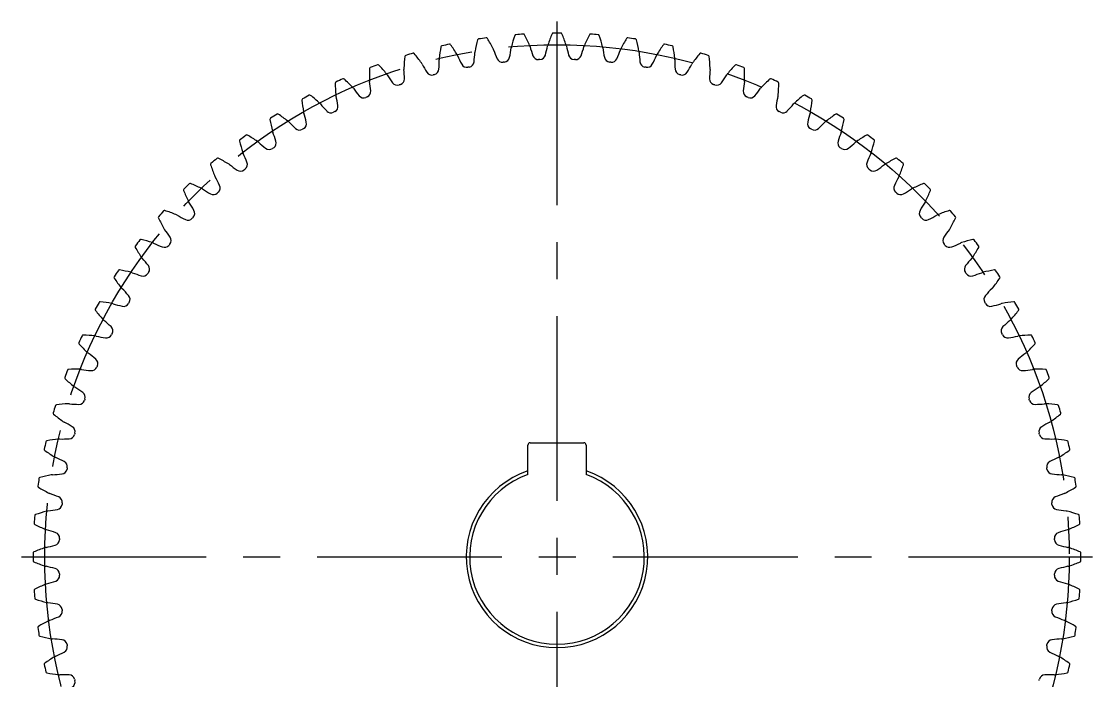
# Model space of a CAD drawing. Extents: x -1 to 161, y -13 to 115.
# Drawn here: x -1 to 91, y 44.4 to 101 of the extents above; entities that cross this region are included whole.
import ezdxf

# ---------------------------------------------------------------- set-up
doc = ezdxf.new("R2010")
doc.units = 0
doc.header["$LTSCALE"] = 0.5
doc.linetypes.add('CENTER', pattern=[50.8, 31.75, -6.35, 6.35, -6.35])
doc.layers.add('MSM_CENTER', color=1, linetype='CENTER')
doc.layers.add('MSM_CONTINUOUS', color=7, linetype='CONTINUOUS')

msp = doc.modelspace()

# ---------------------------------------------------------------- linework, layer by layer
at = {"layer": 'MSM_CENTER'}
for p, q in [((45, 9), (45, 101)), ((-1, 55), (91, 55))]:
    msp.add_line(p, q, dxfattribs=at)
msp.add_circle((45, 55), 44, dxfattribs=at)
at = {"layer": 'MSM_CONTINUOUS'}
for p, q in [((42.5, 62.071), (42.5, 64.6)), ((42.7, 64.8), (47.3, 64.8)), ((47.5, 64.6), (47.5, 62.071))]:
    msp.add_line(p, q, dxfattribs=at)
for centre, radius, start, end in [((52.369, 95.686), 14.667, 165.25173, 169.20455), ((38.282, 99.395), 0.1, 98.60482, 165.25175), ((45, 55), 45, 97.75882, 98.60482), ((38.938, 99.489), 0.1, 31.1119, 97.75882), ((26.467, 91.962), 14.667, 27.15909, 31.1119), ((55.253, 95.057), 14.667, 161.16082, 165.11364), ((41.466, 99.761), 0.1, 94.51391, 161.16084), ((45, 55), 45, 93.66791, 94.51391), ((42.128, 99.808), 0.1, 27.021, 93.66791), ((29.151, 93.19), 14.667, 23.06818, 27.021), ((58.084, 94.223), 14.667, 157.06991, 161.02273), ((44.669, 99.899), 0.1, 90.423, 157.06994), ((45, 55), 45, 89.577, 90.423), ((45.331, 99.899), 0.1, 22.93009, 89.577), ((31.916, 94.223), 14.667, 18.97727, 22.93009), ((60.849, 93.19), 14.667, 152.979, 156.93182), ((47.872, 99.808), 0.1, 86.33209, 152.979), ((45, 55), 45, 85.48609, 86.33209), ((48.534, 99.761), 0.1, 18.83918, 85.48609), ((34.747, 95.057), 14.667, 14.88636, 18.83918), ((63.533, 91.962), 14.667, 148.8881, 152.84091), ((51.062, 99.489), 0.1, 82.24118, 148.8881), ((45, 55), 45, 81.39518, 82.24118), ((51.718, 99.395), 0.1, 14.74827, 81.39518), ((37.631, 95.686), 14.667, 10.79545, 14.74827), ((49.448, 96.108), 14.667, 169.34264, 173.29545), ((35.132, 98.802), 0.1, 102.69572, 169.34266), ((45, 55), 45, 101.84973, 102.69572), ((35.78, 98.943), 0.1, 35.20281, 101.84973), ((23.877, 90.546), 14.667, 31.25, 35.20281), ((38.778, 98.278), 0.83, 19.66064, 27.15927), ((52.309, 103.112), 13.538, 199.66047, 203.10544), ((27.631, 100.459), 13.538, 349.16729, 352.61226), ((41.881, 98.612), 0.83, 165.11346, 172.61209), ((41.881, 98.612), 0.83, 15.56973, 23.06836), ((55.723, 102.468), 13.538, 195.56956, 199.01453), ((30.918, 101.582), 13.538, 345.07638, 348.52135), ((45, 98.723), 0.83, 161.02255, 168.52118), ((45, 98.723), 0.83, 11.47882, 18.97745), ((59.082, 101.582), 13.538, 191.47865, 194.92362), ((34.277, 102.468), 13.538, 340.98547, 344.43044), ((48.119, 98.612), 0.83, 156.93164, 164.43027), ((48.119, 98.612), 0.83, 7.38791, 14.88654), ((62.369, 100.459), 13.538, 187.38774, 190.83271), ((37.691, 103.112), 13.538, 336.89456, 340.33953), ((51.222, 98.278), 0.83, 152.84073, 160.33936), ((66.123, 90.546), 14.667, 144.79719, 148.75), ((54.22, 98.943), 0.1, 78.15027, 144.79719), ((45, 55), 45, 77.30428, 78.15027), ((54.868, 98.802), 0.1, 10.65736, 77.30428), ((40.552, 96.108), 14.667, 6.70455, 10.65736), ((46.504, 96.321), 14.667, 173.43355, 177.38636), ((32.033, 97.987), 0.1, 106.78663, 173.43356), ((45, 55), 45, 105.94064, 106.78663), ((32.669, 98.173), 0.1, 39.29372, 105.94064), ((21.395, 88.948), 14.667, 35.34091, 39.29372), ((21.338, 97.525), 13.538, 357.34911, 0.79408), ((35.706, 97.724), 0.83, 173.29528, 180.79391), ((35.706, 97.724), 0.83, 23.75155, 31.25018), ((48.858, 103.511), 13.538, 203.75137, 207.19635), ((24.432, 99.104), 13.538, 353.2582, 356.70317), ((38.778, 98.278), 0.83, 169.20437, 176.703), ((40.316, 97.996), 0.5, 203.10544, 276.21696), ((40.437, 98.009), 0.5, 276.05576, 349.16729), ((43.396, 98.22), 0.5, 199.01453, 272.12606), ((45, 55), 42.75, 91.96485, 92.12606), ((43.517, 98.225), 0.5, 271.96485, 345.07638), ((46.483, 98.225), 0.5, 194.92362, 268.03515), ((45, 55), 42.75, 87.87394, 88.03515), ((46.604, 98.22), 0.5, 267.87399, 340.98547), ((49.563, 98.009), 0.5, 190.83271, 263.94424), ((49.684, 97.996), 0.5, 263.78308, 336.89456), ((51.222, 98.278), 0.83, 3.297, 10.79563), ((65.568, 99.104), 13.538, 183.29683, 186.7418), ((41.142, 103.511), 13.538, 332.80365, 336.24863), ((54.294, 97.724), 0.83, 148.74982, 156.24845), ((54.294, 97.724), 0.83, 359.20609, 6.70472), ((68.662, 97.525), 13.538, 179.20592, 182.65089), ((68.605, 88.948), 14.667, 140.70628, 144.65909), ((57.331, 98.173), 0.1, 74.05936, 140.70628), ((45, 55), 45, 73.21337, 74.05936), ((57.967, 97.987), 0.1, 6.56645, 73.21337), ((43.496, 96.321), 14.667, 2.61364, 6.56645), ((43.552, 96.323), 14.667, 177.52446, 181.47727), ((28.999, 96.952), 0.1, 110.87754, 177.52448), ((45, 55), 45, 110.03155, 110.87754), ((29.62, 97.184), 0.1, 43.38463, 110.03155), ((19.034, 87.178), 14.667, 39.43182, 43.38463), ((32.682, 96.952), 0.83, 177.38619, 184.88481), ((18.365, 95.728), 13.538, 1.44002, 4.88499), ((32.682, 96.952), 0.83, 27.84246, 35.34109), ((45.387, 103.663), 13.538, 207.84228, 211.28725), ((34.245, 96.891), 0.5, 211.28725, 284.39878), ((34.363, 96.922), 0.5, 284.23758, 357.34911), ((37.261, 97.552), 0.5, 207.19634, 280.30787), ((45, 55), 42.75, 100.14667, 100.30787), ((37.381, 97.574), 0.5, 280.14667, 353.2582), ((45, 55), 42.75, 96.05576, 96.21696), ((45, 55), 42.75, 83.78304, 83.94424), ((52.619, 97.574), 0.5, 186.7418, 259.85333), ((45, 55), 42.75, 79.69213, 79.85333), ((52.739, 97.552), 0.5, 259.69217, 332.80366), ((55.637, 96.922), 0.5, 182.65089, 255.76242), ((55.755, 96.891), 0.5, 255.60126, 328.71275), ((44.613, 103.663), 13.538, 328.71275, 332.15772), ((57.318, 96.952), 0.83, 144.65891, 152.15754), ((71.635, 95.728), 13.538, 175.11501, 178.55998), ((57.318, 96.952), 0.83, 355.11519, 2.61381), ((70.966, 87.178), 14.667, 136.61537, 140.56818), ((60.38, 97.184), 0.1, 69.96845, 136.61537), ((45, 55), 45, 69.12246, 69.96845), ((61.001, 96.952), 0.1, 2.47554, 69.12246), ((46.448, 96.323), 14.667, 358.52273, 2.47554), ((26.047, 95.704), 0.1, 114.96845, 181.61538), ((40.608, 96.114), 14.667, 181.61537, 185.56818), ((45, 55), 45, 114.12246, 114.96845), ((26.65, 95.979), 0.1, 47.47554, 114.12246), ((16.804, 85.244), 14.667, 43.52273, 47.47554), ((29.72, 95.966), 0.83, 181.4771, 188.97572), ((15.527, 93.724), 13.538, 5.53093, 8.9759), ((29.72, 95.966), 0.83, 31.93337, 39.432), ((41.915, 103.566), 13.538, 211.93319, 215.37816), ((31.284, 96.017), 0.5, 215.37816, 288.48969), ((31.399, 96.056), 0.5, 288.32849, 1.44002), ((45, 55), 42.75, 104.23758, 104.39878), ((45, 55), 42.75, 75.60122, 75.76242), ((58.601, 96.056), 0.5, 178.55998, 251.67151), ((58.716, 96.017), 0.5, 251.51035, 324.62184), ((48.085, 103.566), 13.538, 324.62184, 328.06681), ((60.28, 95.966), 0.83, 140.568, 148.06663), ((74.473, 93.724), 13.538, 171.0241, 174.46907), ((60.28, 95.966), 0.83, 351.02428, 358.5229), ((73.196, 85.244), 14.667, 132.52446, 136.47727), ((63.35, 95.979), 0.1, 65.87754, 132.52446), ((45, 55), 45, 65.03155, 65.87754), ((49.392, 96.114), 14.667, 354.43182, 358.38463), ((63.953, 95.704), 0.1, 358.38463, 65.03155), ((26.837, 94.772), 0.83, 36.02428, 43.5229), ((38.458, 103.223), 13.538, 216.0241, 219.46907), ((28.505, 94.981), 0.5, 292.4194, 5.53093), ((45, 55), 42.75, 108.32849, 108.48969), ((45, 55), 42.75, 71.51031, 71.67151), ((61.495, 94.981), 0.5, 174.46907, 247.5806), ((51.542, 103.223), 13.538, 320.53093, 323.9759), ((63.163, 94.772), 0.83, 136.4771, 143.97572), ((23.191, 94.248), 0.1, 119.05936, 185.70629), ((37.686, 95.696), 14.667, 185.70628, 189.65909), ((45, 55), 45, 118.21337, 119.05936), ((23.773, 94.566), 0.1, 51.56645, 118.21337), ((14.719, 83.155), 14.667, 47.61364, 51.56645), ((24.046, 93.375), 0.83, 40.11519, 47.61381), ((35.035, 102.633), 13.538, 220.11501, 223.55998), ((26.837, 94.772), 0.83, 185.568, 193.06663), ((12.84, 91.523), 13.538, 9.62184, 13.06681), ((28.393, 94.934), 0.5, 219.46907, 292.5806), ((45, 55), 42.75, 112.4194, 112.5806), ((45, 55), 42.75, 67.4194, 67.5806), ((61.607, 94.934), 0.5, 247.41944, 320.53093), ((77.16, 91.523), 13.538, 166.93319, 170.37816), ((63.163, 94.772), 0.83, 346.93337, 354.432), ((54.965, 102.633), 13.538, 316.44002, 319.88499), ((65.954, 93.375), 0.83, 132.38619, 139.88481), ((75.281, 83.155), 14.667, 128.43355, 132.38636), ((66.227, 94.566), 0.1, 61.78663, 128.43355), ((45, 55), 45, 60.94064, 61.78663), ((52.314, 95.696), 14.667, 350.34091, 354.29372), ((66.809, 94.248), 0.1, 354.29372, 60.94064), ((45, 55), 45, 122.30428, 123.15027), ((21.005, 92.95), 0.1, 55.65736, 122.30428), ((12.787, 80.923), 14.667, 51.70455, 55.65736), ((24.046, 93.375), 0.83, 189.65891, 197.15754), ((10.316, 89.136), 13.538, 13.71275, 17.15772), ((25.586, 93.648), 0.5, 223.55998, 296.67151), ((45, 55), 42.75, 116.51031, 116.67151), ((25.695, 93.702), 0.5, 296.51031, 9.62184), ((64.305, 93.702), 0.5, 170.37816, 243.48969), ((45, 55), 42.75, 63.32849, 63.48969), ((64.414, 93.648), 0.5, 243.32853, 316.44002), ((79.684, 89.136), 13.538, 162.84228, 166.28725), ((65.954, 93.375), 0.83, 342.84246, 350.34109), ((77.213, 80.923), 14.667, 124.34264, 128.29545), ((68.995, 92.95), 0.1, 57.69572, 124.34264), ((45, 55), 45, 56.84973, 57.69572), ((20.447, 92.592), 0.1, 123.15027, 189.7972), ((34.801, 95.071), 14.667, 189.79719, 193.75), ((21.362, 91.782), 0.83, 44.20609, 51.70472), ((31.662, 101.801), 13.538, 224.20592, 227.65089), ((22.983, 92.227), 0.5, 300.60123, 13.71275), ((67.017, 92.227), 0.5, 166.28725, 239.39878), ((58.338, 101.801), 13.538, 312.34911, 315.79408), ((68.638, 91.782), 0.83, 128.29528, 135.79391), ((55.199, 95.071), 14.667, 346.25, 350.20281), ((69.553, 92.592), 0.1, 350.20281, 56.84973), ((45, 55), 45, 126.39518, 127.24118), ((18.359, 91.142), 0.1, 59.74827, 126.39518), ((11.02, 78.559), 14.667, 55.79545, 59.74827), ((21.362, 91.782), 0.83, 193.74982, 201.24845), ((7.969, 86.575), 13.538, 17.80365, 21.24863), ((22.879, 92.165), 0.5, 227.65089, 300.76242), ((45, 55), 42.75, 120.60122, 120.76242), ((45, 55), 42.75, 59.23758, 59.39878), ((67.121, 92.165), 0.5, 239.23762, 312.34911), ((82.031, 86.575), 13.538, 158.75137, 162.19635), ((68.638, 91.782), 0.83, 338.75155, 346.25018), ((78.98, 78.559), 14.667, 120.25173, 124.20455), ((71.641, 91.142), 0.1, 53.60482, 120.25173), ((45, 55), 45, 52.75882, 53.60482), ((17.828, 90.745), 0.1, 127.24118, 193.88811), ((31.969, 94.241), 14.667, 193.8881, 197.84091), ((18.798, 90.002), 0.83, 48.297, 55.79563), ((28.357, 100.73), 13.538, 228.29683, 231.7418), ((20.384, 90.561), 0.5, 304.69214, 17.80366), ((69.616, 90.561), 0.5, 162.19634, 235.30787), ((61.643, 100.73), 13.538, 308.2582, 311.70317), ((71.202, 90.002), 0.83, 124.20437, 131.703), ((58.031, 94.241), 14.667, 342.15909, 346.1119), ((72.172, 90.745), 0.1, 346.1119, 52.75882), ((15.848, 89.149), 0.1, 63.83918, 130.48609), ((18.798, 90.002), 0.83, 197.84073, 205.33936), ((5.811, 83.852), 13.538, 21.89456, 25.33953), ((20.284, 90.492), 0.5, 231.7418, 304.85333), ((45, 55), 42.75, 124.69213, 124.85333), ((45, 55), 42.75, 55.14667, 55.30787), ((69.716, 90.492), 0.5, 235.14671, 308.2582), ((84.189, 83.852), 13.538, 154.66047, 158.10544), ((71.202, 90.002), 0.83, 334.66064, 342.15927), ((74.152, 89.149), 0.1, 49.51391, 116.16082), ((15.347, 88.715), 0.1, 131.33256, 197.97901), ((29.202, 93.211), 14.667, 197.979, 201.93182), ((45, 55), 45, 130.48609, 131.33209), ((9.426, 76.075), 14.667, 59.88636, 63.83918), ((16.368, 88.044), 0.83, 52.38791, 59.88654), ((25.137, 99.426), 13.538, 232.38774, 235.83271), ((45, 55), 42.75, 128.78304, 128.94424), ((17.909, 88.714), 0.5, 308.78303, 21.89456), ((72.091, 88.714), 0.5, 158.10544, 231.21696), ((45, 55), 42.75, 51.05576, 51.21696), ((64.863, 99.426), 13.538, 304.16729, 307.61226), ((73.632, 88.044), 0.83, 120.11346, 127.61209), ((80.574, 76.075), 14.667, 116.16082, 120.11364), ((45, 55), 45, 48.66791, 49.51391), ((60.798, 93.211), 14.667, 338.06818, 342.021), ((74.653, 88.715), 0.1, 342.021, 48.66791), ((16.368, 88.044), 0.83, 201.93164, 209.43027), ((3.853, 80.983), 13.538, 25.98547, 29.43044), ((17.815, 88.638), 0.5, 235.83271, 308.94424), ((72.185, 88.638), 0.5, 231.0558, 304.16729), ((86.147, 80.983), 13.538, 150.56956, 154.01453), ((73.632, 88.044), 0.83, 330.56973, 338.06836), ((13.017, 86.514), 0.1, 135.423, 202.06993), ((45, 55), 45, 134.577, 135.423), ((13.486, 86.983), 0.1, 67.93009, 134.577), ((8.013, 73.483), 14.667, 63.97727, 67.93009), ((14.083, 85.917), 0.83, 56.47882, 63.97745), ((22.018, 97.896), 13.538, 236.47865, 239.92362), ((15.573, 86.696), 0.5, 312.87395, 25.98547), ((74.427, 86.696), 0.5, 154.01453, 227.12606), ((67.982, 97.896), 13.538, 300.07638, 303.52135), ((75.917, 85.917), 0.83, 116.02255, 123.52118), ((81.987, 73.483), 14.667, 112.06991, 116.02273), ((76.514, 86.983), 0.1, 45.423, 112.06991), ((45, 55), 45, 44.577, 45.423), ((76.983, 86.514), 0.1, 337.93009, 44.577), ((26.517, 91.987), 14.667, 202.06991, 206.02273), ((15.484, 86.613), 0.5, 239.92362, 313.03515), ((45, 55), 42.75, 132.87394, 133.03515), ((45, 55), 42.75, 46.96485, 47.12606), ((74.516, 86.613), 0.5, 226.96489, 300.07638), ((63.483, 91.987), 14.667, 333.97727, 337.93009), ((45, 55), 45, 138.66791, 139.51391), ((11.285, 84.653), 0.1, 72.021, 138.66791), ((6.789, 70.798), 14.667, 68.06818, 72.021), ((14.083, 85.917), 0.83, 206.02255, 213.52118), ((2.104, 77.982), 13.538, 30.07638, 33.52135), ((13.387, 84.516), 0.5, 316.96484, 30.07638), ((76.613, 84.516), 0.5, 149.92362, 223.03515), ((87.896, 77.982), 13.538, 146.47865, 149.92362), ((75.917, 85.917), 0.83, 326.47882, 333.97745), ((83.211, 70.798), 14.667, 107.979, 111.93182), ((78.715, 84.653), 0.1, 41.33209, 107.979), ((45, 55), 45, 40.48609, 41.33209), ((10.851, 84.152), 0.1, 139.51438, 206.16082), ((23.925, 90.574), 14.667, 206.16082, 210.11364), ((11.956, 83.632), 0.83, 60.56973, 68.06836), ((19.017, 96.147), 13.538, 240.56956, 244.01453), ((13.304, 84.427), 0.5, 244.01453, 317.12606), ((45, 55), 42.75, 136.96485, 137.12606), ((45, 55), 42.75, 42.87394, 43.03515), ((76.696, 84.427), 0.5, 222.87398, 295.98547), ((70.983, 96.147), 13.538, 295.98547, 299.43044), ((78.044, 83.632), 0.83, 111.93164, 119.43027), ((66.075, 90.574), 14.667, 329.88636, 333.83918), ((79.149, 84.152), 0.1, 333.83918, 40.48609), ((11.956, 83.632), 0.83, 210.11346, 217.61209), ((0.574, 74.863), 13.538, 34.16729, 37.61226), ((89.426, 74.863), 13.538, 142.38774, 145.83271), ((78.044, 83.632), 0.83, 322.38791, 329.88654), ((45, 55), 45, 142.75882, 143.60482), ((9.255, 82.172), 0.1, 76.1119, 142.75882), ((5.759, 68.031), 14.667, 72.15909, 76.1119), ((9.998, 81.202), 0.83, 64.66064, 72.15927), ((16.148, 94.189), 13.538, 244.66047, 248.10544), ((11.362, 82.185), 0.5, 321.05575, 34.16729), ((78.638, 82.185), 0.5, 145.83271, 218.94424), ((73.852, 94.189), 13.538, 291.89456, 295.33953), ((80.002, 81.202), 0.83, 107.84073, 115.33936), ((84.241, 68.031), 14.667, 103.8881, 107.84091), ((80.745, 82.172), 0.1, 37.24118, 103.8881), ((45, 55), 45, 36.39518, 37.24118), ((8.858, 81.641), 0.1, 143.60529, 210.25173), ((21.441, 88.98), 14.667, 210.25173, 214.20455), ((11.286, 82.091), 0.5, 248.10544, 321.21696), ((45, 55), 42.75, 141.05576, 141.21696), ((45, 55), 42.75, 38.78304, 38.94424), ((78.714, 82.091), 0.5, 218.78308, 291.89459), ((68.559, 88.98), 14.667, 325.79545, 329.74827), ((81.142, 81.641), 0.1, 329.74827, 36.39518), ((9.998, 81.202), 0.83, 214.20437, 221.703), ((-0.73, 71.643), 13.538, 38.2582, 41.70317), ((90.73, 71.643), 13.538, 138.29683, 141.7418), ((80.002, 81.202), 0.83, 318.297, 325.79563), ((45, 55), 45, 146.84973, 147.69573), ((7.408, 79.553), 0.1, 80.20281, 146.84973), ((4.929, 65.199), 14.667, 76.25, 80.20281), ((8.218, 78.638), 0.83, 68.75155, 76.25018), ((13.425, 92.031), 13.538, 248.75137, 252.19635), ((9.439, 79.616), 0.5, 252.19634, 325.30787), ((45, 55), 42.75, 145.14667, 145.30787), ((9.508, 79.716), 0.5, 325.14666, 38.2582), ((80.492, 79.716), 0.5, 141.7418, 214.85333), ((45, 55), 42.75, 34.69213, 34.85333), ((80.561, 79.616), 0.5, 214.69217, 287.80366), ((76.575, 92.031), 13.538, 287.80365, 291.24863), ((81.782, 78.638), 0.83, 103.74982, 111.24845), ((85.071, 65.199), 14.667, 99.79719, 103.75), ((82.592, 79.553), 0.1, 33.15027, 99.79719), ((45, 55), 45, 32.30428, 33.15027), ((7.05, 78.995), 0.1, 147.6962, 214.34264), ((19.077, 87.213), 14.667, 214.34264, 218.29545), ((70.923, 87.213), 14.667, 321.70455, 325.65736), ((82.95, 78.995), 0.1, 325.65736, 32.30428), ((8.218, 78.638), 0.83, 218.29528, 225.79391), ((-1.801, 68.338), 13.538, 42.34911, 45.79408), ((7.835, 77.121), 0.5, 329.23757, 42.34911), ((82.165, 77.121), 0.5, 137.65089, 210.76242), ((91.801, 68.338), 13.538, 134.20592, 137.65089), ((81.782, 78.638), 0.83, 314.20609, 321.70472), ((45, 55), 45, 150.94064, 151.78663), ((5.752, 76.809), 0.1, 84.29372, 150.94064), ((4.304, 62.314), 14.667, 80.34091, 84.29372), ((6.625, 75.954), 0.83, 72.84246, 80.34109), ((10.864, 89.684), 13.538, 252.84228, 256.28725), ((7.773, 77.017), 0.5, 256.28725, 329.39878), ((45, 55), 42.75, 149.23758, 149.39878), ((45, 55), 42.75, 30.60122, 30.76242), ((82.227, 77.017), 0.5, 210.60126, 283.71275), ((79.136, 89.684), 13.538, 283.71275, 287.15772), ((83.375, 75.954), 0.83, 99.65891, 107.15754), ((85.696, 62.314), 14.667, 95.70628, 99.65909), ((84.248, 76.809), 0.1, 29.05936, 95.70628), ((45, 55), 45, 28.21337, 29.05936), ((5.434, 76.227), 0.1, 151.78711, 218.43355), ((16.845, 85.281), 14.667, 218.43355, 222.38636), ((73.155, 85.281), 14.667, 317.61364, 321.56645), ((84.566, 76.227), 0.1, 321.56645, 28.21337), ((6.625, 75.954), 0.83, 222.38619, 229.88481), ((-2.633, 64.965), 13.538, 46.44002, 49.88499), ((6.352, 74.414), 0.5, 333.32848, 46.44002), ((83.648, 74.414), 0.5, 133.55998, 206.67151), ((92.633, 64.965), 13.538, 130.11501, 133.55998), ((83.375, 75.954), 0.83, 310.11519, 317.61381), ((45, 55), 45, 155.03155, 155.87754), ((4.296, 73.953), 0.1, 88.38463, 155.03155), ((3.886, 59.392), 14.667, 84.43182, 88.38463), ((5.228, 73.163), 0.83, 76.93337, 84.432), ((8.477, 87.16), 13.538, 256.93319, 260.37816), ((6.298, 74.305), 0.5, 260.37816, 333.48969), ((45, 55), 42.75, 153.32849, 153.48969), ((45, 55), 42.75, 26.51031, 26.67151), ((83.702, 74.305), 0.5, 206.51035, 279.62184), ((81.523, 87.16), 13.538, 279.62184, 283.06681), ((84.772, 73.163), 0.83, 95.568, 103.06663), ((86.114, 59.392), 14.667, 91.61537, 95.56818), ((85.704, 73.953), 0.1, 24.96845, 91.61537), ((45, 55), 45, 24.12246, 24.96845), ((4.021, 73.35), 0.1, 155.87802, 222.52446), ((14.756, 83.196), 14.667, 222.52446, 226.47727), ((75.244, 83.196), 14.667, 313.52273, 317.47554), ((85.979, 73.35), 0.1, 317.47554, 24.12246), ((5.228, 73.163), 0.83, 226.4771, 233.97572), ((-3.223, 61.542), 13.538, 50.53093, 53.9759), ((5.066, 71.607), 0.5, 337.41939, 50.53093), ((84.934, 71.607), 0.5, 129.46907, 202.5806), ((93.223, 61.542), 13.538, 126.0241, 129.46907), ((84.772, 73.163), 0.83, 306.02428, 313.5229), ((45, 55), 45, 159.12246, 159.96845), ((3.048, 71.001), 0.1, 92.47554, 159.12246), ((3.677, 56.448), 14.667, 88.52273, 92.47554), ((4.034, 70.28), 0.83, 81.02428, 88.5229), ((6.276, 84.473), 13.538, 261.0241, 264.46907), ((5.019, 71.495), 0.5, 264.46907, 337.5806), ((45, 55), 42.75, 157.4194, 157.5806), ((45, 55), 42.75, 22.4194, 22.5806), ((84.981, 71.495), 0.5, 202.41944, 275.53093), ((83.724, 84.473), 13.538, 275.53093, 278.9759), ((85.966, 70.28), 0.83, 91.4771, 98.97572), ((86.323, 56.448), 14.667, 87.52446, 91.47727), ((86.952, 71.001), 0.1, 20.87754, 87.52446), ((45, 55), 45, 20.03155, 20.87754), ((2.816, 70.38), 0.1, 159.96892, 226.61537), ((12.822, 80.966), 14.667, 226.61537, 230.56818), ((77.178, 80.966), 14.667, 309.43182, 313.38463), ((87.184, 70.38), 0.1, 313.38463, 20.03155), ((4.034, 70.28), 0.83, 230.568, 238.06663), ((-3.566, 58.085), 13.538, 54.62184, 58.06681), ((3.983, 68.716), 0.5, 341.5103, 54.62184), ((86.017, 68.716), 0.5, 125.37816, 198.48969), ((93.566, 58.085), 13.538, 121.93319, 125.37816), ((85.966, 70.28), 0.83, 301.93337, 309.432), ((3.679, 53.496), 14.667, 92.61364, 96.56645), ((3.048, 67.318), 0.83, 85.11519, 92.61381), ((4.272, 81.635), 13.538, 265.11501, 268.55998), ((3.944, 68.601), 0.5, 268.55998, 341.67151), ((45, 55), 42.75, 161.51031, 161.67151), ((45, 55), 42.75, 18.32849, 18.48969), ((86.056, 68.601), 0.5, 198.32853, 271.44002), ((85.728, 81.635), 13.538, 271.44002, 274.88499), ((86.952, 67.318), 0.83, 87.38619, 94.88481), ((86.321, 53.496), 14.667, 83.43355, 87.38636), ((1.827, 67.331), 0.1, 164.05983, 230.70628), ((45, 55), 45, 163.21337, 164.05936), ((11.052, 78.605), 14.667, 230.70628, 234.65909), ((2.013, 67.967), 0.1, 96.56645, 163.21337), ((78.948, 78.605), 14.667, 305.34091, 309.29372), ((87.987, 67.967), 0.1, 16.78663, 83.43355), ((45, 55), 45, 15.94064, 16.78663), ((88.173, 67.331), 0.1, 309.29372, 15.94064), ((3.048, 67.318), 0.83, 234.65891, 242.15754), ((-3.663, 54.613), 13.538, 58.71275, 62.15772), ((93.663, 54.613), 13.538, 117.84228, 121.28725), ((86.952, 67.318), 0.83, 297.84246, 305.34109), ((3.078, 65.637), 0.5, 272.65089, 345.76242), ((3.109, 65.755), 0.5, 345.6012, 58.71275), ((45, 55), 42.75, 165.60122, 165.76242), ((86.891, 65.755), 0.5, 121.28725, 194.39878), ((45, 55), 42.75, 14.23758, 14.39878), ((86.922, 65.637), 0.5, 194.23762, 267.34911), ((45, 55), 45, 167.30428, 168.15027), ((1.198, 64.868), 0.1, 100.65736, 167.30428), ((3.892, 50.552), 14.667, 96.70455, 100.65736), ((2.276, 64.294), 0.83, 89.20609, 96.70472), ((2.475, 78.662), 13.538, 269.20592, 272.65089), ((42.7, 64.6), 0.2, 90, 180), ((47.3, 64.6), 0.2, 0, 90), ((87.525, 78.662), 13.538, 267.34911, 270.79408), ((87.724, 64.294), 0.83, 83.29528, 90.79391), ((86.108, 50.552), 14.667, 79.34264, 83.29545), ((88.802, 64.868), 0.1, 12.69572, 79.34264), ((45, 55), 45, 11.84973, 12.69572), ((1.057, 64.22), 0.1, 168.15027, 234.79719), ((9.454, 76.123), 14.667, 234.79719, 238.75), ((2.276, 64.294), 0.83, 238.74982, 246.24845), ((-3.511, 51.142), 13.538, 62.80365, 66.24863), ((93.511, 51.142), 13.538, 113.75137, 117.19635), ((87.724, 64.294), 0.83, 293.75155, 301.25018), ((80.546, 76.123), 14.667, 301.25, 305.20281), ((88.943, 64.22), 0.1, 305.20281, 11.84973), ((2.448, 62.739), 0.5, 349.69214, 62.80366), ((45, 55), 42.75, 169.69213, 169.85333), ((87.552, 62.739), 0.5, 117.19634, 190.30787), ((45, 55), 42.75, 10.14667, 10.30787), ((45, 55), 45, 171.39518, 172.24118), ((0.605, 61.718), 0.1, 104.74827, 171.39518), ((4.314, 47.631), 14.667, 100.79545, 104.74827), ((1.722, 61.222), 0.83, 93.297, 100.79563), ((0.896, 75.568), 13.538, 273.29683, 276.7418), ((2.426, 62.619), 0.5, 276.7418, 349.85333), ((45, 55), 7.8, 108.69394, 71.30606), ((45, 55), 7.5, 109.47122, 70.52878), ((87.574, 62.619), 0.5, 190.14671, 263.2582), ((89.104, 75.568), 13.538, 263.2582, 266.70317), ((88.278, 61.222), 0.83, 79.20437, 86.703), ((85.686, 47.631), 14.667, 75.25173, 79.20455), ((89.395, 61.718), 0.1, 8.60482, 75.25173), ((45, 55), 45, 7.75882, 8.60482), ((0.511, 61.062), 0.1, 172.24165, 238.8881), ((8.038, 73.533), 14.667, 238.8881, 242.84091), ((81.962, 73.533), 14.667, 297.15909, 301.1119), ((89.489, 61.062), 0.1, 301.1119, 7.75882), ((1.722, 61.222), 0.83, 242.84073, 250.33936), ((-3.112, 47.691), 13.538, 66.89456, 70.33953), ((2.004, 59.684), 0.5, 353.78305, 66.89456), ((87.996, 59.684), 0.5, 113.10544, 186.21696), ((93.112, 47.691), 13.538, 109.66047, 113.10544), ((88.278, 61.222), 0.83, 289.66064, 297.15927), ((4.943, 44.747), 14.667, 104.88636, 108.83918), ((1.388, 58.119), 0.83, 97.38791, 104.88654), ((-0.459, 72.369), 13.538, 277.38774, 280.83271), ((1.991, 59.563), 0.5, 280.83271, 353.94424), ((45, 55), 42.75, 173.78304, 173.94424), ((45, 55), 42.75, 6.05576, 6.21696), ((88.009, 59.563), 0.5, 186.0558, 259.16729), ((90.459, 72.369), 13.538, 259.16729, 262.61226), ((88.612, 58.119), 0.83, 75.11346, 82.61209), ((85.057, 44.747), 14.667, 71.16082, 75.11364), ((45, 55), 45, 175.48609, 176.33209), ((0.239, 58.534), 0.1, 108.83918, 175.48609), ((89.761, 58.534), 0.1, 4.51391, 71.16082), ((45, 55), 45, 3.66791, 4.51391), ((0.192, 57.872), 0.1, 176.33209, 242.979), ((6.81, 70.849), 14.667, 242.979, 246.93182), ((1.388, 58.119), 0.83, 246.93164, 254.43027), ((-2.468, 44.277), 13.538, 70.98547, 74.43044), ((1.78, 56.604), 0.5, 357.87396, 70.98547), ((88.22, 56.604), 0.5, 109.01453, 182.12606), ((92.468, 44.277), 13.538, 105.56956, 109.01453), ((88.612, 58.119), 0.83, 285.56973, 293.06836), ((83.19, 70.849), 14.667, 293.06818, 297.021), ((89.808, 57.872), 0.1, 297.021, 3.66791), ((1.775, 56.483), 0.5, 284.92362, 358.03515), ((45, 55), 42.75, 177.87394, 178.03515), ((45, 55), 42.75, 1.96485, 2.12606), ((88.225, 56.483), 0.5, 181.96489, 255.07641), ((45, 55), 45, 179.577, 180.423), ((0.101, 55.331), 0.1, 112.93009, 179.577), ((5.777, 41.916), 14.667, 108.97727, 112.93009), ((1.277, 55), 0.83, 101.47882, 108.97745), ((-1.582, 69.082), 13.538, 281.47865, 284.92362), ((91.582, 69.082), 13.538, 255.07638, 258.52135), ((88.723, 55), 0.83, 71.02255, 78.52118), ((84.223, 41.916), 14.667, 67.06991, 71.02273), ((89.899, 55.331), 0.1, 0.423, 67.06991), ((45, 55), 45, 359.577, 0.423), ((0.101, 54.669), 0.1, 180.423, 247.06991), ((5.777, 68.084), 14.667, 247.06991, 251.02273), ((84.223, 68.084), 14.667, 288.97727, 292.93009), ((89.899, 54.669), 0.1, 292.93009, 359.577), ((1.277, 55), 0.83, 251.02255, 258.52118), ((-1.582, 40.918), 13.538, 75.07638, 78.52135), ((1.775, 53.517), 0.5, 1.96487, 75.07638), ((1.78, 53.396), 0.5, 289.01453, 2.12606), ((45, 55), 42.75, 181.96485, 182.12606), ((88.22, 53.396), 0.5, 177.87398, 250.9855), ((45, 55), 42.75, 357.87394, 358.03515), ((88.225, 53.517), 0.5, 104.92362, 178.03515), ((91.582, 40.918), 13.538, 101.47865, 104.92362), ((88.723, 55), 0.83, 281.47882, 288.97745), ((6.81, 39.151), 14.667, 113.06818, 117.021), ((1.388, 51.881), 0.83, 105.56973, 113.06836), ((-2.468, 65.723), 13.538, 285.56956, 289.01453), ((92.468, 65.723), 13.538, 250.98547, 254.43044), ((88.612, 51.881), 0.83, 66.93164, 74.43027), ((83.19, 39.151), 14.667, 62.979, 66.93182), ((0.192, 52.128), 0.1, 117.021, 183.66791), ((45, 55), 45, 183.66791, 184.51391), ((89.808, 52.128), 0.1, 356.33209, 62.979), ((45, 55), 45, 355.48609, 356.33209), ((0.239, 51.466), 0.1, 184.51391, 251.16082), ((4.943, 65.253), 14.667, 251.16082, 255.11364), ((1.388, 51.881), 0.83, 255.11346, 262.61209), ((-0.459, 37.631), 13.538, 79.16729, 82.61226), ((1.991, 50.437), 0.5, 6.05578, 79.16729), ((88.009, 50.437), 0.5, 100.83271, 173.94424), ((90.459, 37.631), 13.538, 97.38774, 100.83271), ((88.612, 51.881), 0.83, 277.38791, 284.88654), ((85.057, 65.253), 14.667, 284.88636, 288.83918), ((89.761, 51.466), 0.1, 288.83918, 355.48609), ((-3.112, 62.309), 13.538, 289.66047, 293.10544), ((2.004, 50.316), 0.5, 293.10544, 6.21696), ((45, 55), 42.75, 186.05576, 186.21696), ((87.996, 50.316), 0.5, 173.78307, 246.89459), ((45, 55), 42.75, 353.78304, 353.94424), ((93.112, 62.309), 13.538, 246.89456, 250.33953), ((0.511, 48.938), 0.1, 121.1119, 187.75882), ((45, 55), 45, 187.75882, 188.60482), ((8.038, 36.467), 14.667, 117.15909, 121.1119), ((1.722, 48.778), 0.83, 109.66064, 117.15927), ((88.278, 48.778), 0.83, 62.84073, 70.33936), ((81.962, 36.467), 14.667, 58.8881, 62.84091), ((45, 55), 45, 351.39518, 352.24118), ((89.489, 48.938), 0.1, 352.24118, 58.8881), ((0.605, 48.282), 0.1, 188.60482, 255.25173), ((4.314, 62.369), 14.667, 255.25173, 259.20455), ((1.722, 48.778), 0.83, 259.20437, 266.703), ((0.896, 34.432), 13.538, 83.2582, 86.70317), ((2.426, 47.381), 0.5, 10.14669, 83.2582), ((87.574, 47.381), 0.5, 96.7418, 169.85333), ((89.104, 34.432), 13.538, 93.29683, 96.7418), ((88.278, 48.778), 0.83, 273.297, 280.79563), ((85.686, 62.369), 14.667, 280.79545, 284.74827), ((89.395, 48.282), 0.1, 284.74827, 351.39518), ((2.448, 47.261), 0.5, 297.19634, 10.30787), ((45, 55), 42.75, 190.14667, 190.30787), ((87.552, 47.261), 0.5, 169.69216, 242.80366), ((45, 55), 42.75, 349.69213, 349.85333), ((9.454, 33.877), 14.667, 121.25, 125.20281), ((2.276, 45.706), 0.83, 113.75155, 121.25018), ((-3.511, 58.858), 13.538, 293.75137, 297.19635), ((93.511, 58.858), 13.538, 242.80365, 246.24863), ((87.724, 45.706), 0.83, 58.74982, 66.24845), ((80.546, 33.877), 14.667, 54.79719, 58.75), ((1.057, 45.78), 0.1, 125.20281, 191.84973), ((45, 55), 45, 191.84973, 192.69572), ((1.198, 45.132), 0.1, 192.69572, 259.34264), ((88.802, 45.132), 0.1, 280.65736, 347.30428), ((45, 55), 45, 347.30428, 348.15027), ((88.943, 45.78), 0.1, 348.15027, 54.79719), ((3.892, 59.448), 14.667, 259.34264, 263.29545), ((2.276, 45.706), 0.83, 263.29528, 270.79391), ((2.475, 31.338), 13.538, 87.34911, 90.79408), ((3.078, 44.363), 0.5, 14.2376, 87.34911), ((3.109, 44.245), 0.5, 301.28725, 14.39878), ((45, 55), 42.75, 194.23758, 194.39878), ((45, 55), 42.75, 345.60122, 345.76242), ((86.922, 44.363), 0.5, 92.65089, 165.76242), ((87.525, 31.338), 13.538, 89.20592, 92.65089), ((87.724, 45.706), 0.83, 269.20609, 276.70472), ((86.108, 59.448), 14.667, 276.70455, 280.65736)]:
    msp.add_arc(centre, radius, start, end, dxfattribs=at)

doc.saveas('drawing.dxf')
